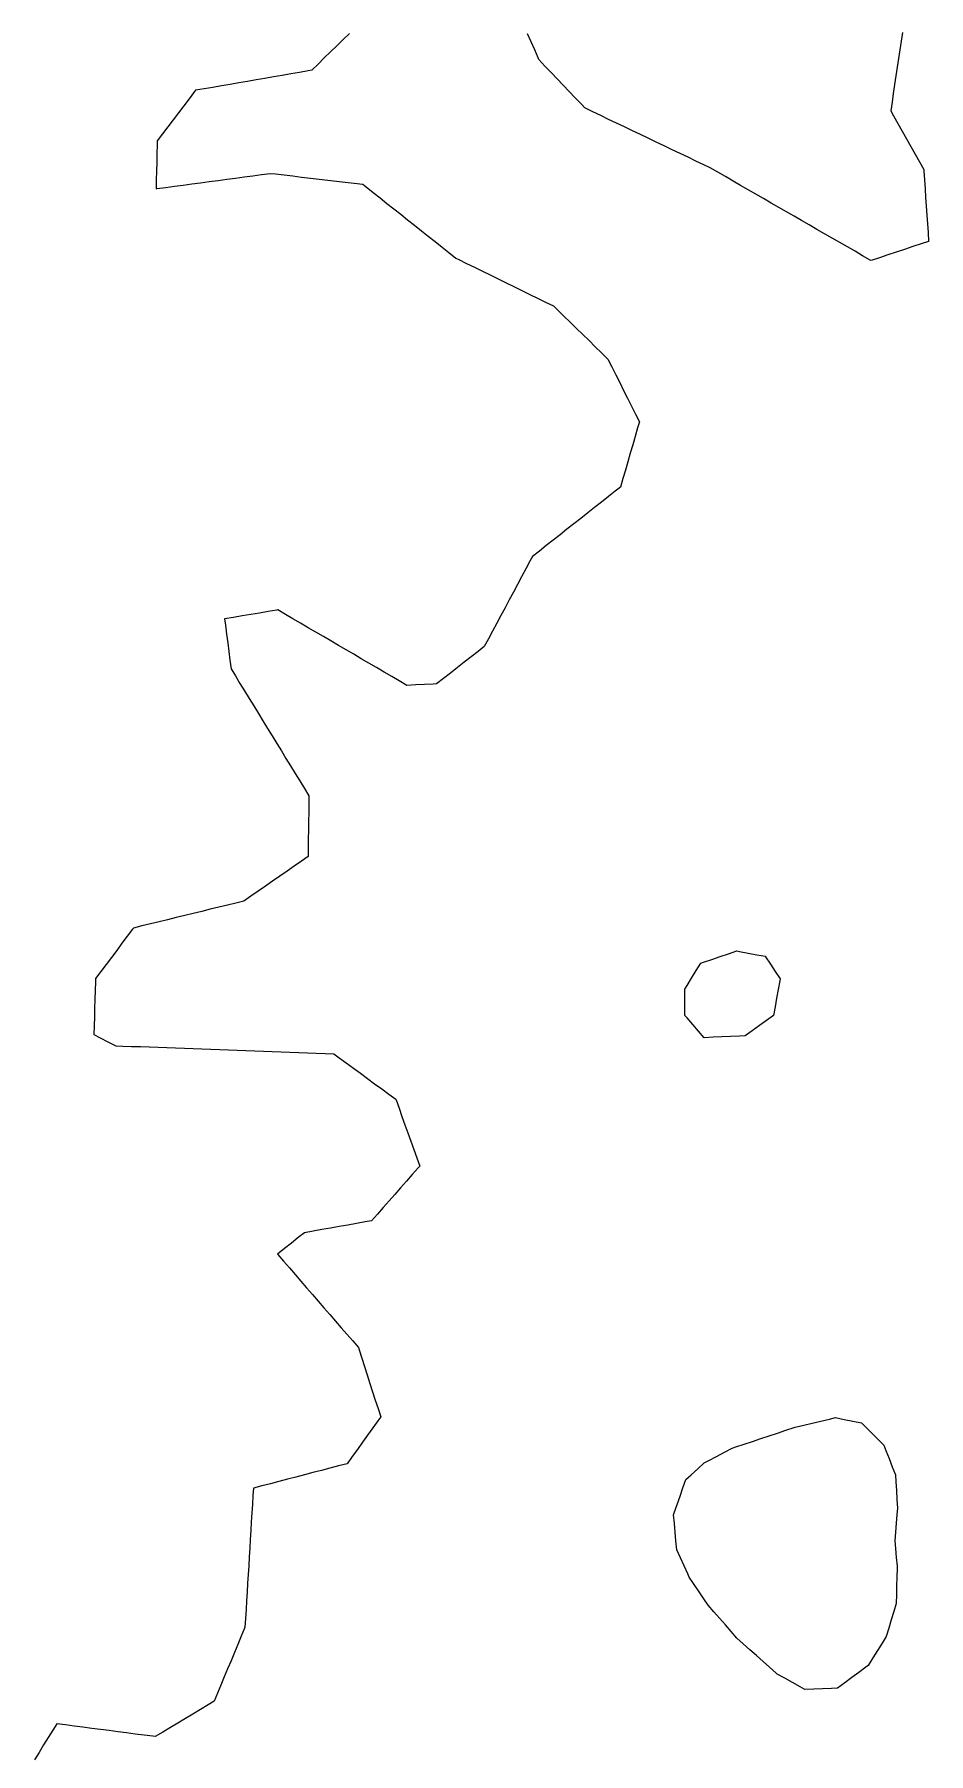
# Model space of a CAD drawing. Header units: millimetres. Extents: x 165 to 2352, y 1753 to 3323.
# Drawn here: x 1792.9 to 1894.5, y 2617.9 to 2813.2 of the extents above; entities that cross this region are included whole.
import ezdxf

# ---------------------------------------------------------------- set-up
doc = ezdxf.new("R2010")
doc.units = ezdxf.units.MM
for name, color, linetype in [('ALL_HOLES', 1, 'Continuous'), ('ALL_ISLANDS', 7, 'Continuous'), ('OUTLINE_ISLAND_01', 7, 'Continuous'), ('OUTLINE_ISLAND_01_HOLE_54', 1, 'Continuous'), ('OUTLINE_ISLAND_01_HOLE_60', 1, 'Continuous')]:
    doc.layers.add(name, color=color, linetype=linetype)

msp = doc.modelspace()

# ---------------------------------------------------------------- linework, layer by layer
at = {"layer": 'ALL_HOLES'}
for points in [[(1866.801, 2701.7722), (1866.801, 2702.7722), (1866.801, 2703.7722), (1866.801, 2704.7722), (1867.0487, 2705.1749), (1867.5725, 2706.0267), (1868.0964, 2706.8785), (1868.6203, 2707.7303), (1868.9087, 2707.8278), (1869.8559, 2708.1482), (1870.8032, 2708.4687), (1871.7505, 2708.7891), (1872.6977, 2709.1095), (1873.002, 2709.0523), (1873.9847, 2708.8674), (1874.9675, 2708.6824), (1875.9503, 2708.4975), (1875.9804, 2708.4517), (1876.5301, 2707.6164), (1877.0799, 2706.781), (1877.6296, 2705.9457), (1877.5896, 2705.723), (1877.4126, 2704.7388), (1877.2356, 2703.7546), (1877.0586, 2702.7704), (1876.8816, 2701.7862), (1876.0808, 2701.2114), (1875.2684, 2700.6283), (1874.456, 2700.0452), (1873.6436, 2699.4621), (1873.0034, 2699.4333), (1872.0044, 2699.3884), (1871.0055, 2699.3435), (1870.0065, 2699.2986), (1869.0075, 2699.2536), (1868.3635, 2699.9887), (1867.7046, 2700.7408), (1867.0456, 2701.493)], [(1883.9339, 2656.0846), (1884.9145, 2655.8885), (1885.8951, 2655.6925), (1886.8756, 2655.4964), (1887.2815, 2655.0903), (1887.9883, 2654.3829), (1888.6952, 2653.6755), (1889.402, 2652.9682), (1889.6425, 2652.3573), (1890.0089, 2651.4268), (1890.3753, 2650.4964), (1890.7417, 2649.5659), (1890.7893, 2648.7823), (1890.8499, 2647.7842), (1890.9105, 2646.786), (1890.9711, 2645.7879), (1890.9117, 2645.0761), (1890.8284, 2644.0796), (1890.7452, 2643.083), (1890.6619, 2642.0865), (1890.7413, 2641.2016), (1890.8307, 2640.2056), (1890.9201, 2639.2096), (1890.9146, 2638.9744), (1890.8914, 2637.9747), (1890.8682, 2636.9749), (1890.845, 2635.9752), (1890.8217, 2634.9755), (1890.5498, 2634.0703), (1890.2621, 2633.1126), (1889.9744, 2632.1548), (1889.6867, 2631.1971), (1889.2345, 2630.4725), (1888.705, 2629.6242), (1888.1756, 2628.7758), (1887.6461, 2627.9275), (1887.3781, 2627.729), (1886.5745, 2627.1339), (1885.7708, 2626.5388), (1884.9672, 2625.9437), (1884.1636, 2625.3486), (1883.45, 2625.319), (1882.4508, 2625.2774), (1881.4517, 2625.2359), (1880.4526, 2625.1944), (1879.9124, 2625.4939), (1879.0379, 2625.9788), (1878.1633, 2626.4638), (1877.2888, 2626.9487), (1877.1786, 2627.0469), (1876.4322, 2627.7123), (1875.6857, 2628.3778), (1874.9393, 2629.0432), (1874.1929, 2629.7087), (1873.4464, 2630.3741), (1872.7, 2631.0396), (1872.0609, 2631.7735), (1871.4042, 2632.5276), (1870.7476, 2633.2818), (1870.0909, 2634.036), (1869.4342, 2634.7901), (1868.972, 2635.4758), (1868.4132, 2636.3051), (1867.8543, 2637.1343), (1867.2954, 2637.9636), (1867.1221, 2638.3418), (1866.7056, 2639.2509), (1866.2891, 2640.16), (1865.8725, 2641.0691), (1865.8723, 2641.0722), (1865.7855, 2642.0685), (1865.6988, 2643.0647), (1865.6121, 2644.0609), (1865.5253, 2645.0571), (1865.5963, 2645.2607), (1865.9255, 2646.205), (1866.2547, 2647.1492), (1866.5839, 2648.0935), (1866.9131, 2649.0377), (1867.5291, 2649.5945), (1868.271, 2650.265), (1869.0128, 2650.9356), (1869.5291, 2651.2112), (1870.4112, 2651.6822), (1871.2934, 2652.1531), (1872.1755, 2652.6241), (1872.582, 2652.759), (1873.5311, 2653.0741), (1874.4801, 2653.3891), (1875.4292, 2653.7041), (1876.3783, 2654.0192), (1877.3274, 2654.3342), (1878.2765, 2654.6492), (1879.2255, 2654.9643), (1879.3323, 2654.9897), (1880.3051, 2655.2212), (1881.2779, 2655.4526), (1882.2508, 2655.6841), (1883.2236, 2655.9156)]]:
    msp.add_lwpolyline(points, close=True, dxfattribs=at)
at = {"layer": 'ALL_ISLANDS'}
for points in [[(1828.6871, 2813.3582), (1827.9704, 2812.6609), (1827.2536, 2811.9635), (1826.5369, 2811.2662), (1825.8201, 2810.5689), (1825.1034, 2809.8715), (1824.3866, 2809.1742), (1823.9752, 2809.1032), (1822.9898, 2808.933), (1822.0044, 2808.7628), (1821.019, 2808.5926), (1820.0336, 2808.4224), (1819.0482, 2808.2522), (1818.0628, 2808.082), (1817.0774, 2807.9118), (1816.092, 2807.7417), (1815.1065, 2807.5715), (1814.1211, 2807.4013), (1813.1357, 2807.2311), (1812.1503, 2807.0609), (1811.1649, 2806.8907), (1811.0524, 2806.7415), (1810.4503, 2805.9431), (1809.8482, 2805.1447), (1809.246, 2804.3463), (1808.6439, 2803.5479), (1808.0418, 2802.7495), (1807.4397, 2801.9511), (1806.8376, 2801.1527), (1806.8258, 2800.7128), (1806.7991, 2799.7132), (1806.7723, 2798.7135), (1806.7456, 2797.7139), (1806.7189, 2796.7142), (1806.6921, 2795.7146), (1806.8029, 2795.7295), (1807.794, 2795.8624), (1808.7851, 2795.9954), (1809.7763, 2796.1283), (1810.7674, 2796.2613), (1811.7585, 2796.3942), (1812.7496, 2796.5272), (1813.7407, 2796.6602), (1814.7319, 2796.7931), (1815.723, 2796.9261), (1816.7141, 2797.059), (1817.7052, 2797.192), (1818.6964, 2797.3249), (1819.6875, 2797.4579), (1820.2614, 2797.3907), (1821.2546, 2797.2745), (1822.2478, 2797.1582), (1823.2411, 2797.042), (1824.2343, 2796.9257), (1825.2275, 2796.8095), (1826.2207, 2796.6932), (1827.2139, 2796.577), (1828.2072, 2796.4607), (1829.2004, 2796.3445), (1830.1936, 2796.2282), (1830.587, 2795.9159), (1831.3703, 2795.2941), (1832.1535, 2794.6724), (1832.9367, 2794.0507), (1833.72, 2793.429), (1834.5032, 2792.8072), (1835.2864, 2792.1855), (1836.0697, 2791.5638), (1836.8529, 2790.9421), (1837.6361, 2790.3203), (1838.4194, 2789.6986), (1839.2026, 2789.0769), (1839.9858, 2788.4551), (1840.7691, 2787.8334), (1841.0928, 2787.6745), (1841.9905, 2787.2339), (1842.8882, 2786.7933), (1843.7859, 2786.3527), (1844.6836, 2785.9121), (1845.5814, 2785.4715), (1846.4791, 2785.0309), (1847.3768, 2784.5903), (1848.2745, 2784.1497), (1849.1722, 2783.7091), (1850.0699, 2783.2685), (1850.9676, 2782.8279), (1851.8653, 2782.3873), (1852.3244, 2781.9404), (1853.0409, 2781.2428), (1853.7574, 2780.5453), (1854.474, 2779.8477), (1855.1905, 2779.1501), (1855.907, 2778.4526), (1856.6236, 2777.755), (1857.3401, 2777.0575), (1858.0566, 2776.3599), (1858.498, 2775.4783), (1858.9457, 2774.5842), (1859.3934, 2773.69), (1859.8411, 2772.7958), (1860.2888, 2771.9016), (1860.7365, 2771.0074), (1861.1842, 2770.1132), (1861.6319, 2769.219), (1861.434, 2768.5376), (1861.1552, 2767.5773), (1860.8763, 2766.617), (1860.5974, 2765.6566), (1860.3186, 2764.6963), (1860.0397, 2763.736), (1859.7608, 2762.7757), (1859.482, 2761.8153), (1858.8983, 2761.3548), (1858.1133, 2760.7354), (1857.3283, 2760.116), (1856.5432, 2759.4965), (1855.7582, 2758.8771), (1854.9731, 2758.2576), (1854.1881, 2757.6382), (1853.403, 2757.0188), (1852.618, 2756.3993), (1851.8329, 2755.7799), (1851.0479, 2755.1605), (1850.2628, 2754.541), (1849.4778, 2753.9216), (1849.1945, 2753.3917), (1848.723, 2752.5099), (1848.2515, 2751.628), (1847.78, 2750.7461), (1847.3086, 2749.8642), (1846.8371, 2748.9824), (1846.3656, 2748.1005), (1845.8941, 2747.2186), (1845.4226, 2746.3368), (1844.9511, 2745.4549), (1844.4796, 2744.573), (1844.0081, 2743.6911), (1843.3048, 2743.142), (1842.5166, 2742.5265), (1841.7285, 2741.9111), (1840.9403, 2741.2956), (1840.1521, 2740.6802), (1839.3639, 2740.0647), (1838.5757, 2739.4493), (1838.2071, 2739.4307), (1837.2084, 2739.3802), (1836.2097, 2739.3298), (1835.2109, 2739.2794), (1835.2083, 2739.2809), (1834.3449, 2739.7853), (1833.4814, 2740.2897), (1832.6179, 2740.7941), (1831.7544, 2741.2985), (1830.891, 2741.8029), (1830.0275, 2742.3073), (1829.164, 2742.8117), (1828.3006, 2743.3161), (1827.4371, 2743.8205), (1826.5736, 2744.3249), (1825.7101, 2744.8293), (1824.8467, 2745.3337), (1823.9832, 2745.8381), (1823.1197, 2746.3425), (1822.2563, 2746.8469), (1821.3928, 2747.3513), (1820.5293, 2747.8556), (1820.4105, 2747.8355), (1819.4245, 2747.6684), (1818.4386, 2747.5014), (1817.4526, 2747.3343), (1816.4667, 2747.1672), (1815.4808, 2747.0002), (1814.4948, 2746.8331), (1814.5877, 2746.1107), (1814.7151, 2745.1188), (1814.8426, 2744.127), (1814.9701, 2743.1352), (1815.0976, 2742.1433), (1815.2251, 2741.1515), (1815.7087, 2740.3635), (1816.2318, 2739.5112), (1816.7549, 2738.659), (1817.278, 2737.8067), (1817.8011, 2736.9544), (1818.3242, 2736.1021), (1818.8473, 2735.2499), (1819.3704, 2734.3976), (1819.8935, 2733.5453), (1820.4166, 2732.6931), (1820.9397, 2731.8408), (1821.4628, 2730.9885), (1821.986, 2730.1363), (1822.5091, 2729.284), (1823.0322, 2728.4317), (1823.5553, 2727.5795), (1824.0784, 2726.7272), (1824.0645, 2725.8396), (1824.0488, 2724.8397), (1824.0332, 2723.8399), (1824.0175, 2722.84), (1824.0019, 2721.8401), (1823.9863, 2720.8402), (1823.9706, 2719.8403), (1823.228, 2719.3245), (1822.4067, 2718.754), (1821.5854, 2718.1835), (1820.7641, 2717.613), (1819.9428, 2717.0425), (1819.1215, 2716.472), (1818.3002, 2715.9015), (1817.4789, 2715.331), (1816.6576, 2714.7605), (1815.7795, 2714.5469), (1814.8079, 2714.3106), (1813.8362, 2714.0743), (1812.8645, 2713.838), (1811.8928, 2713.6017), (1810.9211, 2713.3654), (1809.9495, 2713.1291), (1808.9778, 2712.8928), (1808.0061, 2712.6565), (1807.0344, 2712.4202), (1806.0627, 2712.1839), (1805.091, 2711.9476), (1804.1194, 2711.7113), (1804.0199, 2711.5784), (1803.4206, 2710.7778), (1802.8214, 2709.9773), (1802.2222, 2709.1767), (1801.6229, 2708.3761), (1801.0237, 2707.5755), (1800.4245, 2706.775), (1799.8253, 2705.9744), (1799.8134, 2705.6081), (1799.7812, 2704.6086), (1799.7489, 2703.6091), (1799.7166, 2702.6096), (1799.6843, 2701.6102), (1799.6521, 2700.6107), (1799.6198, 2699.6112), (1800.3408, 2699.2438), (1801.2317, 2698.7897), (1802.1227, 2698.3356), (1802.9218, 2698.3059), (1803.9211, 2698.2687), (1804.9204, 2698.2316), (1805.9197, 2698.1944), (1806.919, 2698.1573), (1807.9183, 2698.1201), (1808.9176, 2698.083), (1809.9169, 2698.0458), (1810.9163, 2698.0087), (1811.9156, 2697.9715), (1812.9149, 2697.9344), (1813.9142, 2697.8972), (1814.9135, 2697.8601), (1815.9128, 2697.8229), (1816.9121, 2697.7858), (1817.9114, 2697.7486), (1818.9107, 2697.7115), (1819.91, 2697.6743), (1820.9094, 2697.6372), (1821.9087, 2697.6), (1822.908, 2697.5629), (1823.9073, 2697.5257), (1824.9066, 2697.4886), (1825.9059, 2697.4514), (1826.9052, 2697.4143), (1827.506, 2696.9745), (1828.3129, 2696.3838), (1829.1198, 2695.7931), (1829.9267, 2695.2024), (1830.7335, 2694.6117), (1831.5404, 2694.021), (1832.3473, 2693.4303), (1833.1542, 2692.8396), (1833.9611, 2692.2489), (1833.9814, 2692.1918), (1834.3161, 2691.2494), (1834.6508, 2690.3071), (1834.9855, 2689.3648), (1835.3202, 2688.4225), (1835.6549, 2687.4801), (1835.9896, 2686.5378), (1836.3243, 2685.5955), (1836.659, 2684.6532), (1836.4791, 2684.449), (1835.8181, 2683.6986), (1835.157, 2682.9483), (1834.496, 2682.1979), (1833.8349, 2681.4476), (1833.1739, 2680.6972), (1832.5129, 2679.9469), (1831.8518, 2679.1965), (1831.1908, 2678.4462), (1830.4549, 2678.3161), (1829.4702, 2678.1421), (1828.4854, 2677.968), (1827.5007, 2677.794), (1826.516, 2677.6199), (1825.5312, 2677.4459), (1824.5465, 2677.2718), (1823.5617, 2677.0978), (1822.8581, 2676.5336), (1822.078, 2675.908), (1821.2978, 2675.2824), (1820.5176, 2674.6569), (1820.5448, 2674.6254), (1821.1988, 2673.8689), (1821.8528, 2673.1124), (1822.5068, 2672.3559), (1823.1608, 2671.5994), (1823.8148, 2670.8429), (1824.4687, 2670.0864), (1825.1227, 2669.3299), (1825.7767, 2668.5734), (1826.4307, 2667.8169), (1827.0847, 2667.0603), (1827.7387, 2666.3038), (1828.3927, 2665.5473), (1829.0467, 2664.7908), (1829.7006, 2664.0343), (1829.7806, 2663.7858), (1830.087, 2662.8339), (1830.3934, 2661.882), (1830.6998, 2660.9301), (1831.0062, 2659.9782), (1831.3126, 2659.0262), (1831.619, 2658.0743), (1831.9254, 2657.1224), (1832.2317, 2656.1705), (1831.9072, 2655.7181), (1831.3243, 2654.9056), (1830.7414, 2654.0931), (1830.1585, 2653.2805), (1829.5756, 2652.468), (1828.9927, 2651.6554), (1828.4098, 2650.8429), (1828.4009, 2650.8405), (1827.4332, 2650.5883), (1826.4655, 2650.3362), (1825.4978, 2650.084), (1824.5302, 2649.8318), (1823.5625, 2649.5796), (1822.5948, 2649.3274), (1821.6271, 2649.0752), (1820.6595, 2648.823), (1819.6918, 2648.5708), (1818.7241, 2648.3187), (1817.7564, 2648.0665), (1817.7066, 2647.2437), (1817.6461, 2646.2455), (1817.5857, 2645.2474), (1817.5252, 2644.2492), (1817.4647, 2643.251), (1817.4043, 2642.2529), (1817.3438, 2641.2547), (1817.2834, 2640.2565), (1817.2229, 2639.2584), (1817.1624, 2638.2602), (1817.102, 2637.262), (1817.0415, 2636.2638), (1816.9811, 2635.2657), (1816.9206, 2634.2675), (1816.8601, 2633.2693), (1816.7997, 2632.2712), (1816.7533, 2632.1598), (1816.3691, 2631.2365), (1815.9849, 2630.3132), (1815.6008, 2629.39), (1815.2166, 2628.4667), (1814.8324, 2627.5435), (1814.4482, 2626.6202), (1814.064, 2625.697), (1813.6798, 2624.7737), (1813.2956, 2623.8505), (1812.609, 2623.4381), (1811.7517, 2622.9234), (1810.8943, 2622.4086), (1810.037, 2621.8938), (1809.1797, 2621.379), (1808.3224, 2620.8642), (1807.4651, 2620.3494), (1806.6078, 2619.8346), (1806.3233, 2619.8717), (1805.3317, 2620.0009), (1804.3401, 2620.1301), (1803.3485, 2620.2594), (1802.3568, 2620.3886), (1801.3652, 2620.5178), (1800.3736, 2620.6471), (1799.382, 2620.7763), (1798.3904, 2620.9056), (1797.3988, 2621.0348), (1796.4072, 2621.164), (1795.4156, 2621.2933), (1794.9776, 2620.5889), (1794.4496, 2619.7396), (1793.9217, 2618.8903), (1793.3937, 2618.0411), (1792.8657, 2617.1918)], [(1891.5363, 2813.47), (1891.3877, 2812.4811), (1891.2392, 2811.4922), (1891.0906, 2810.5033), (1890.9421, 2809.5144), (1890.7935, 2808.5255), (1890.6449, 2807.5366), (1890.4964, 2806.5477), (1890.3478, 2805.5587), (1890.1993, 2804.5698), (1890.5219, 2803.995), (1891.0113, 2803.123), (1891.5007, 2802.2509), (1891.9901, 2801.3789), (1892.4796, 2800.5068), (1892.969, 2799.6348), (1893.4584, 2798.7628), (1893.9479, 2797.8907), (1893.9604, 2797.7084), (1894.0289, 2796.7107), (1894.0974, 2795.7131), (1894.1659, 2794.7154), (1894.2344, 2793.7178), (1894.3029, 2792.7201), (1894.3714, 2791.7225), (1894.4399, 2790.7248), (1894.5084, 2789.7272), (1893.6621, 2789.4453), (1892.7134, 2789.1293), (1891.7646, 2788.8133), (1890.8159, 2788.4973), (1889.8671, 2788.1813), (1888.9184, 2787.8653), (1887.9696, 2787.5493), (1887.8742, 2787.6042), (1887.0075, 2788.103), (1886.1408, 2788.6018), (1885.2741, 2789.1007), (1884.4074, 2789.5995), (1883.5407, 2790.0983), (1882.674, 2790.5972), (1881.8073, 2791.096), (1880.9406, 2791.5948), (1880.0739, 2792.0936), (1879.2072, 2792.5925), (1878.3405, 2793.0913), (1877.4738, 2793.5901), (1876.6071, 2794.089), (1875.7404, 2794.5878), (1874.8737, 2795.0866), (1874.007, 2795.5854), (1873.1403, 2796.0843), (1872.2736, 2796.5831), (1871.4069, 2797.0819), (1870.5402, 2797.5807), (1869.6735, 2798.0796), (1868.9638, 2798.4188), (1868.0616, 2798.85), (1867.1594, 2799.2813), (1866.2571, 2799.7125), (1865.3549, 2800.1438), (1864.4527, 2800.5751), (1863.5504, 2801.0063), (1862.6482, 2801.4376), (1861.746, 2801.8688), (1860.8437, 2802.3001), (1859.9415, 2802.7313), (1859.0393, 2803.1626), (1858.137, 2803.5938), (1857.2348, 2804.0251), (1856.3326, 2804.4563), (1855.4303, 2804.8876), (1855.0371, 2805.3014), (1854.3483, 2806.0263), (1853.6594, 2806.7513), (1852.9706, 2807.4762), (1852.2818, 2808.2011), (1851.5929, 2808.926), (1850.9041, 2809.651), (1850.2153, 2810.3759), (1850.1329, 2810.5646), (1849.7328, 2811.481), (1849.3326, 2812.3975), (1848.9325, 2813.3139)]]:
    msp.add_lwpolyline(points, dxfattribs=at)
at = {"layer": 'OUTLINE_ISLAND_01'}
for points in [[(1828.6871, 2813.3582), (1827.9704, 2812.6609), (1827.2536, 2811.9635), (1826.5369, 2811.2662), (1825.8201, 2810.5689), (1825.1034, 2809.8715), (1824.3866, 2809.1742), (1823.9752, 2809.1032), (1822.9898, 2808.933), (1822.0044, 2808.7628), (1821.019, 2808.5926), (1820.0336, 2808.4224), (1819.0482, 2808.2522), (1818.0628, 2808.082), (1817.0774, 2807.9118), (1816.092, 2807.7417), (1815.1065, 2807.5715), (1814.1211, 2807.4013), (1813.1357, 2807.2311), (1812.1503, 2807.0609), (1811.1649, 2806.8907), (1811.0524, 2806.7415), (1810.4503, 2805.9431), (1809.8482, 2805.1447), (1809.246, 2804.3463), (1808.6439, 2803.5479), (1808.0418, 2802.7495), (1807.4397, 2801.9511), (1806.8376, 2801.1527), (1806.8258, 2800.7128), (1806.7991, 2799.7132), (1806.7723, 2798.7135), (1806.7456, 2797.7139), (1806.7189, 2796.7142), (1806.6921, 2795.7146), (1806.8029, 2795.7295), (1807.794, 2795.8624), (1808.7851, 2795.9954), (1809.7763, 2796.1283), (1810.7674, 2796.2613), (1811.7585, 2796.3942), (1812.7496, 2796.5272), (1813.7407, 2796.6602), (1814.7319, 2796.7931), (1815.723, 2796.9261), (1816.7141, 2797.059), (1817.7052, 2797.192), (1818.6964, 2797.3249), (1819.6875, 2797.4579), (1820.2614, 2797.3907), (1821.2546, 2797.2745), (1822.2478, 2797.1582), (1823.2411, 2797.042), (1824.2343, 2796.9257), (1825.2275, 2796.8095), (1826.2207, 2796.6932), (1827.2139, 2796.577), (1828.2072, 2796.4607), (1829.2004, 2796.3445), (1830.1936, 2796.2282), (1830.587, 2795.9159), (1831.3703, 2795.2941), (1832.1535, 2794.6724), (1832.9367, 2794.0507), (1833.72, 2793.429), (1834.5032, 2792.8072), (1835.2864, 2792.1855), (1836.0697, 2791.5638), (1836.8529, 2790.9421), (1837.6361, 2790.3203), (1838.4194, 2789.6986), (1839.2026, 2789.0769), (1839.9858, 2788.4551), (1840.7691, 2787.8334), (1841.0928, 2787.6745), (1841.9905, 2787.2339), (1842.8882, 2786.7933), (1843.7859, 2786.3527), (1844.6836, 2785.9121), (1845.5814, 2785.4715), (1846.4791, 2785.0309), (1847.3768, 2784.5903), (1848.2745, 2784.1497), (1849.1722, 2783.7091), (1850.0699, 2783.2685), (1850.9676, 2782.8279), (1851.8653, 2782.3873), (1852.3244, 2781.9404), (1853.0409, 2781.2428), (1853.7574, 2780.5453), (1854.474, 2779.8477), (1855.1905, 2779.1501), (1855.907, 2778.4526), (1856.6236, 2777.755), (1857.3401, 2777.0575), (1858.0566, 2776.3599), (1858.498, 2775.4783), (1858.9457, 2774.5842), (1859.3934, 2773.69), (1859.8411, 2772.7958), (1860.2888, 2771.9016), (1860.7365, 2771.0074), (1861.1842, 2770.1132), (1861.6319, 2769.219), (1861.434, 2768.5376), (1861.1552, 2767.5773), (1860.8763, 2766.617), (1860.5974, 2765.6566), (1860.3186, 2764.6963), (1860.0397, 2763.736), (1859.7608, 2762.7757), (1859.482, 2761.8153), (1858.8983, 2761.3548), (1858.1133, 2760.7354), (1857.3283, 2760.116), (1856.5432, 2759.4965), (1855.7582, 2758.8771), (1854.9731, 2758.2576), (1854.1881, 2757.6382), (1853.403, 2757.0188), (1852.618, 2756.3993), (1851.8329, 2755.7799), (1851.0479, 2755.1605), (1850.2628, 2754.541), (1849.4778, 2753.9216), (1849.1945, 2753.3917), (1848.723, 2752.5099), (1848.2515, 2751.628), (1847.78, 2750.7461), (1847.3086, 2749.8642), (1846.8371, 2748.9824), (1846.3656, 2748.1005), (1845.8941, 2747.2186), (1845.4226, 2746.3368), (1844.9511, 2745.4549), (1844.4796, 2744.573), (1844.0081, 2743.6911), (1843.3048, 2743.142), (1842.5166, 2742.5265), (1841.7285, 2741.9111), (1840.9403, 2741.2956), (1840.1521, 2740.6802), (1839.3639, 2740.0647), (1838.5757, 2739.4493), (1838.2071, 2739.4307), (1837.2084, 2739.3802), (1836.2097, 2739.3298), (1835.2109, 2739.2794), (1835.2083, 2739.2809), (1834.3449, 2739.7853), (1833.4814, 2740.2897), (1832.6179, 2740.7941), (1831.7544, 2741.2985), (1830.891, 2741.8029), (1830.0275, 2742.3073), (1829.164, 2742.8117), (1828.3006, 2743.3161), (1827.4371, 2743.8205), (1826.5736, 2744.3249), (1825.7101, 2744.8293), (1824.8467, 2745.3337), (1823.9832, 2745.8381), (1823.1197, 2746.3425), (1822.2563, 2746.8469), (1821.3928, 2747.3513), (1820.5293, 2747.8556), (1820.4105, 2747.8355), (1819.4245, 2747.6684), (1818.4386, 2747.5014), (1817.4526, 2747.3343), (1816.4667, 2747.1672), (1815.4808, 2747.0002), (1814.4948, 2746.8331), (1814.5877, 2746.1107), (1814.7151, 2745.1188), (1814.8426, 2744.127), (1814.9701, 2743.1352), (1815.0976, 2742.1433), (1815.2251, 2741.1515), (1815.7087, 2740.3635), (1816.2318, 2739.5112), (1816.7549, 2738.659), (1817.278, 2737.8067), (1817.8011, 2736.9544), (1818.3242, 2736.1021), (1818.8473, 2735.2499), (1819.3704, 2734.3976), (1819.8935, 2733.5453), (1820.4166, 2732.6931), (1820.9397, 2731.8408), (1821.4628, 2730.9885), (1821.986, 2730.1363), (1822.5091, 2729.284), (1823.0322, 2728.4317), (1823.5553, 2727.5795), (1824.0784, 2726.7272), (1824.0645, 2725.8396), (1824.0488, 2724.8397), (1824.0332, 2723.8399), (1824.0175, 2722.84), (1824.0019, 2721.8401), (1823.9863, 2720.8402), (1823.9706, 2719.8403), (1823.228, 2719.3245), (1822.4067, 2718.754), (1821.5854, 2718.1835), (1820.7641, 2717.613), (1819.9428, 2717.0425), (1819.1215, 2716.472), (1818.3002, 2715.9015), (1817.4789, 2715.331), (1816.6576, 2714.7605), (1815.7795, 2714.5469), (1814.8079, 2714.3106), (1813.8362, 2714.0743), (1812.8645, 2713.838), (1811.8928, 2713.6017), (1810.9211, 2713.3654), (1809.9495, 2713.1291), (1808.9778, 2712.8928), (1808.0061, 2712.6565), (1807.0344, 2712.4202), (1806.0627, 2712.1839), (1805.091, 2711.9476), (1804.1194, 2711.7113), (1804.0199, 2711.5784), (1803.4206, 2710.7778), (1802.8214, 2709.9773), (1802.2222, 2709.1767), (1801.6229, 2708.3761), (1801.0237, 2707.5755), (1800.4245, 2706.775), (1799.8253, 2705.9744), (1799.8134, 2705.6081), (1799.7812, 2704.6086), (1799.7489, 2703.6091), (1799.7166, 2702.6096), (1799.6843, 2701.6102), (1799.6521, 2700.6107), (1799.6198, 2699.6112), (1800.3408, 2699.2438), (1801.2317, 2698.7897), (1802.1227, 2698.3356), (1802.9218, 2698.3059), (1803.9211, 2698.2687), (1804.9204, 2698.2316), (1805.9197, 2698.1944), (1806.919, 2698.1573), (1807.9183, 2698.1201), (1808.9176, 2698.083), (1809.9169, 2698.0458), (1810.9163, 2698.0087), (1811.9156, 2697.9715), (1812.9149, 2697.9344), (1813.9142, 2697.8972), (1814.9135, 2697.8601), (1815.9128, 2697.8229), (1816.9121, 2697.7858), (1817.9114, 2697.7486), (1818.9107, 2697.7115), (1819.91, 2697.6743), (1820.9094, 2697.6372), (1821.9087, 2697.6), (1822.908, 2697.5629), (1823.9073, 2697.5257), (1824.9066, 2697.4886), (1825.9059, 2697.4514), (1826.9052, 2697.4143), (1827.506, 2696.9745), (1828.3129, 2696.3838), (1829.1198, 2695.7931), (1829.9267, 2695.2024), (1830.7335, 2694.6117), (1831.5404, 2694.021), (1832.3473, 2693.4303), (1833.1542, 2692.8396), (1833.9611, 2692.2489), (1833.9814, 2692.1918), (1834.3161, 2691.2494), (1834.6508, 2690.3071), (1834.9855, 2689.3648), (1835.3202, 2688.4225), (1835.6549, 2687.4801), (1835.9896, 2686.5378), (1836.3243, 2685.5955), (1836.659, 2684.6532), (1836.4791, 2684.449), (1835.8181, 2683.6986), (1835.157, 2682.9483), (1834.496, 2682.1979), (1833.8349, 2681.4476), (1833.1739, 2680.6972), (1832.5129, 2679.9469), (1831.8518, 2679.1965), (1831.1908, 2678.4462), (1830.4549, 2678.3161), (1829.4702, 2678.1421), (1828.4854, 2677.968), (1827.5007, 2677.794), (1826.516, 2677.6199), (1825.5312, 2677.4459), (1824.5465, 2677.2718), (1823.5617, 2677.0978), (1822.8581, 2676.5336), (1822.078, 2675.908), (1821.2978, 2675.2824), (1820.5176, 2674.6569), (1820.5448, 2674.6254), (1821.1988, 2673.8689), (1821.8528, 2673.1124), (1822.5068, 2672.3559), (1823.1608, 2671.5994), (1823.8148, 2670.8429), (1824.4687, 2670.0864), (1825.1227, 2669.3299), (1825.7767, 2668.5734), (1826.4307, 2667.8169), (1827.0847, 2667.0603), (1827.7387, 2666.3038), (1828.3927, 2665.5473), (1829.0467, 2664.7908), (1829.7006, 2664.0343), (1829.7806, 2663.7858), (1830.087, 2662.8339), (1830.3934, 2661.882), (1830.6998, 2660.9301), (1831.0062, 2659.9782), (1831.3126, 2659.0262), (1831.619, 2658.0743), (1831.9254, 2657.1224), (1832.2317, 2656.1705), (1831.9072, 2655.7181), (1831.3243, 2654.9056), (1830.7414, 2654.0931), (1830.1585, 2653.2805), (1829.5756, 2652.468), (1828.9927, 2651.6554), (1828.4098, 2650.8429), (1828.4009, 2650.8405), (1827.4332, 2650.5883), (1826.4655, 2650.3362), (1825.4978, 2650.084), (1824.5302, 2649.8318), (1823.5625, 2649.5796), (1822.5948, 2649.3274), (1821.6271, 2649.0752), (1820.6595, 2648.823), (1819.6918, 2648.5708), (1818.7241, 2648.3187), (1817.7564, 2648.0665), (1817.7066, 2647.2437), (1817.6461, 2646.2455), (1817.5857, 2645.2474), (1817.5252, 2644.2492), (1817.4647, 2643.251), (1817.4043, 2642.2529), (1817.3438, 2641.2547), (1817.2834, 2640.2565), (1817.2229, 2639.2584), (1817.1624, 2638.2602), (1817.102, 2637.262), (1817.0415, 2636.2638), (1816.9811, 2635.2657), (1816.9206, 2634.2675), (1816.8601, 2633.2693), (1816.7997, 2632.2712), (1816.7533, 2632.1598), (1816.3691, 2631.2365), (1815.9849, 2630.3132), (1815.6008, 2629.39), (1815.2166, 2628.4667), (1814.8324, 2627.5435), (1814.4482, 2626.6202), (1814.064, 2625.697), (1813.6798, 2624.7737), (1813.2956, 2623.8505), (1812.609, 2623.4381), (1811.7517, 2622.9234), (1810.8943, 2622.4086), (1810.037, 2621.8938), (1809.1797, 2621.379), (1808.3224, 2620.8642), (1807.4651, 2620.3494), (1806.6078, 2619.8346), (1806.3233, 2619.8717), (1805.3317, 2620.0009), (1804.3401, 2620.1301), (1803.3485, 2620.2594), (1802.3568, 2620.3886), (1801.3652, 2620.5178), (1800.3736, 2620.6471), (1799.382, 2620.7763), (1798.3904, 2620.9056), (1797.3988, 2621.0348), (1796.4072, 2621.164), (1795.4156, 2621.2933), (1794.9776, 2620.5889), (1794.4496, 2619.7396), (1793.9217, 2618.8903), (1793.3937, 2618.0411), (1792.8657, 2617.1918)], [(1891.5363, 2813.47), (1891.3877, 2812.4811), (1891.2392, 2811.4922), (1891.0906, 2810.5033), (1890.9421, 2809.5144), (1890.7935, 2808.5255), (1890.6449, 2807.5366), (1890.4964, 2806.5477), (1890.3478, 2805.5587), (1890.1993, 2804.5698), (1890.5219, 2803.995), (1891.0113, 2803.123), (1891.5007, 2802.2509), (1891.9901, 2801.3789), (1892.4796, 2800.5068), (1892.969, 2799.6348), (1893.4584, 2798.7628), (1893.9479, 2797.8907), (1893.9604, 2797.7084), (1894.0289, 2796.7107), (1894.0974, 2795.7131), (1894.1659, 2794.7154), (1894.2344, 2793.7178), (1894.3029, 2792.7201), (1894.3714, 2791.7225), (1894.4399, 2790.7248), (1894.5084, 2789.7272), (1893.6621, 2789.4453), (1892.7134, 2789.1293), (1891.7646, 2788.8133), (1890.8159, 2788.4973), (1889.8671, 2788.1813), (1888.9184, 2787.8653), (1887.9696, 2787.5493), (1887.8742, 2787.6042), (1887.0075, 2788.103), (1886.1408, 2788.6018), (1885.2741, 2789.1007), (1884.4074, 2789.5995), (1883.5407, 2790.0983), (1882.674, 2790.5972), (1881.8073, 2791.096), (1880.9406, 2791.5948), (1880.0739, 2792.0936), (1879.2072, 2792.5925), (1878.3405, 2793.0913), (1877.4738, 2793.5901), (1876.6071, 2794.089), (1875.7404, 2794.5878), (1874.8737, 2795.0866), (1874.007, 2795.5854), (1873.1403, 2796.0843), (1872.2736, 2796.5831), (1871.4069, 2797.0819), (1870.5402, 2797.5807), (1869.6735, 2798.0796), (1868.9638, 2798.4188), (1868.0616, 2798.85), (1867.1594, 2799.2813), (1866.2571, 2799.7125), (1865.3549, 2800.1438), (1864.4527, 2800.5751), (1863.5504, 2801.0063), (1862.6482, 2801.4376), (1861.746, 2801.8688), (1860.8437, 2802.3001), (1859.9415, 2802.7313), (1859.0393, 2803.1626), (1858.137, 2803.5938), (1857.2348, 2804.0251), (1856.3326, 2804.4563), (1855.4303, 2804.8876), (1855.0371, 2805.3014), (1854.3483, 2806.0263), (1853.6594, 2806.7513), (1852.9706, 2807.4762), (1852.2818, 2808.2011), (1851.5929, 2808.926), (1850.9041, 2809.651), (1850.2153, 2810.3759), (1850.1329, 2810.5646), (1849.7328, 2811.481), (1849.3326, 2812.3975), (1848.9325, 2813.3139)]]:
    msp.add_lwpolyline(points, dxfattribs=at)
at = {"layer": 'OUTLINE_ISLAND_01_HOLE_54'}
msp.add_lwpolyline([(1883.9339, 2656.0846), (1884.9145, 2655.8885), (1885.8951, 2655.6925), (1886.8756, 2655.4964), (1887.2815, 2655.0903), (1887.9883, 2654.3829), (1888.6952, 2653.6755), (1889.402, 2652.9682), (1889.6425, 2652.3573), (1890.0089, 2651.4268), (1890.3753, 2650.4964), (1890.7417, 2649.5659), (1890.7893, 2648.7823), (1890.8499, 2647.7842), (1890.9105, 2646.786), (1890.9711, 2645.7879), (1890.9117, 2645.0761), (1890.8284, 2644.0796), (1890.7452, 2643.083), (1890.6619, 2642.0865), (1890.7413, 2641.2016), (1890.8307, 2640.2056), (1890.9201, 2639.2096), (1890.9146, 2638.9744), (1890.8914, 2637.9747), (1890.8682, 2636.9749), (1890.845, 2635.9752), (1890.8217, 2634.9755), (1890.5498, 2634.0703), (1890.2621, 2633.1126), (1889.9744, 2632.1548), (1889.6867, 2631.1971), (1889.2345, 2630.4725), (1888.705, 2629.6242), (1888.1756, 2628.7758), (1887.6461, 2627.9275), (1887.3781, 2627.729), (1886.5745, 2627.1339), (1885.7708, 2626.5388), (1884.9672, 2625.9437), (1884.1636, 2625.3486), (1883.45, 2625.319), (1882.4508, 2625.2774), (1881.4517, 2625.2359), (1880.4526, 2625.1944), (1879.9124, 2625.4939), (1879.0379, 2625.9788), (1878.1633, 2626.4638), (1877.2888, 2626.9487), (1877.1786, 2627.0469), (1876.4322, 2627.7123), (1875.6857, 2628.3778), (1874.9393, 2629.0432), (1874.1929, 2629.7087), (1873.4464, 2630.3741), (1872.7, 2631.0396), (1872.0609, 2631.7735), (1871.4042, 2632.5276), (1870.7476, 2633.2818), (1870.0909, 2634.036), (1869.4342, 2634.7901), (1868.972, 2635.4758), (1868.4132, 2636.3051), (1867.8543, 2637.1343), (1867.2954, 2637.9636), (1867.1221, 2638.3418), (1866.7056, 2639.2509), (1866.2891, 2640.16), (1865.8725, 2641.0691), (1865.8723, 2641.0722), (1865.7855, 2642.0685), (1865.6988, 2643.0647), (1865.6121, 2644.0609), (1865.5253, 2645.0571), (1865.5963, 2645.2607), (1865.9255, 2646.205), (1866.2547, 2647.1492), (1866.5839, 2648.0935), (1866.9131, 2649.0377), (1867.5291, 2649.5945), (1868.271, 2650.265), (1869.0128, 2650.9356), (1869.5291, 2651.2112), (1870.4112, 2651.6822), (1871.2934, 2652.1531), (1872.1755, 2652.6241), (1872.582, 2652.759), (1873.5311, 2653.0741), (1874.4801, 2653.3891), (1875.4292, 2653.7041), (1876.3783, 2654.0192), (1877.3274, 2654.3342), (1878.2765, 2654.6492), (1879.2255, 2654.9643), (1879.3323, 2654.9897), (1880.3051, 2655.2212), (1881.2779, 2655.4526), (1882.2508, 2655.6841), (1883.2236, 2655.9156)], close=True, dxfattribs=at)
at = {"layer": 'OUTLINE_ISLAND_01_HOLE_60'}
msp.add_lwpolyline([(1866.801, 2701.7722), (1866.801, 2702.7722), (1866.801, 2703.7722), (1866.801, 2704.7722), (1867.0487, 2705.1749), (1867.5725, 2706.0267), (1868.0964, 2706.8785), (1868.6203, 2707.7303), (1868.9087, 2707.8278), (1869.8559, 2708.1482), (1870.8032, 2708.4687), (1871.7505, 2708.7891), (1872.6977, 2709.1095), (1873.002, 2709.0523), (1873.9847, 2708.8674), (1874.9675, 2708.6824), (1875.9503, 2708.4975), (1875.9804, 2708.4517), (1876.5301, 2707.6164), (1877.0799, 2706.781), (1877.6296, 2705.9457), (1877.5896, 2705.723), (1877.4126, 2704.7388), (1877.2356, 2703.7546), (1877.0586, 2702.7704), (1876.8816, 2701.7862), (1876.0808, 2701.2114), (1875.2684, 2700.6283), (1874.456, 2700.0452), (1873.6436, 2699.4621), (1873.0034, 2699.4333), (1872.0044, 2699.3884), (1871.0055, 2699.3435), (1870.0065, 2699.2986), (1869.0075, 2699.2536), (1868.3635, 2699.9887), (1867.7046, 2700.7408), (1867.0456, 2701.493)], close=True, dxfattribs=at)

doc.saveas('drawing.dxf')
